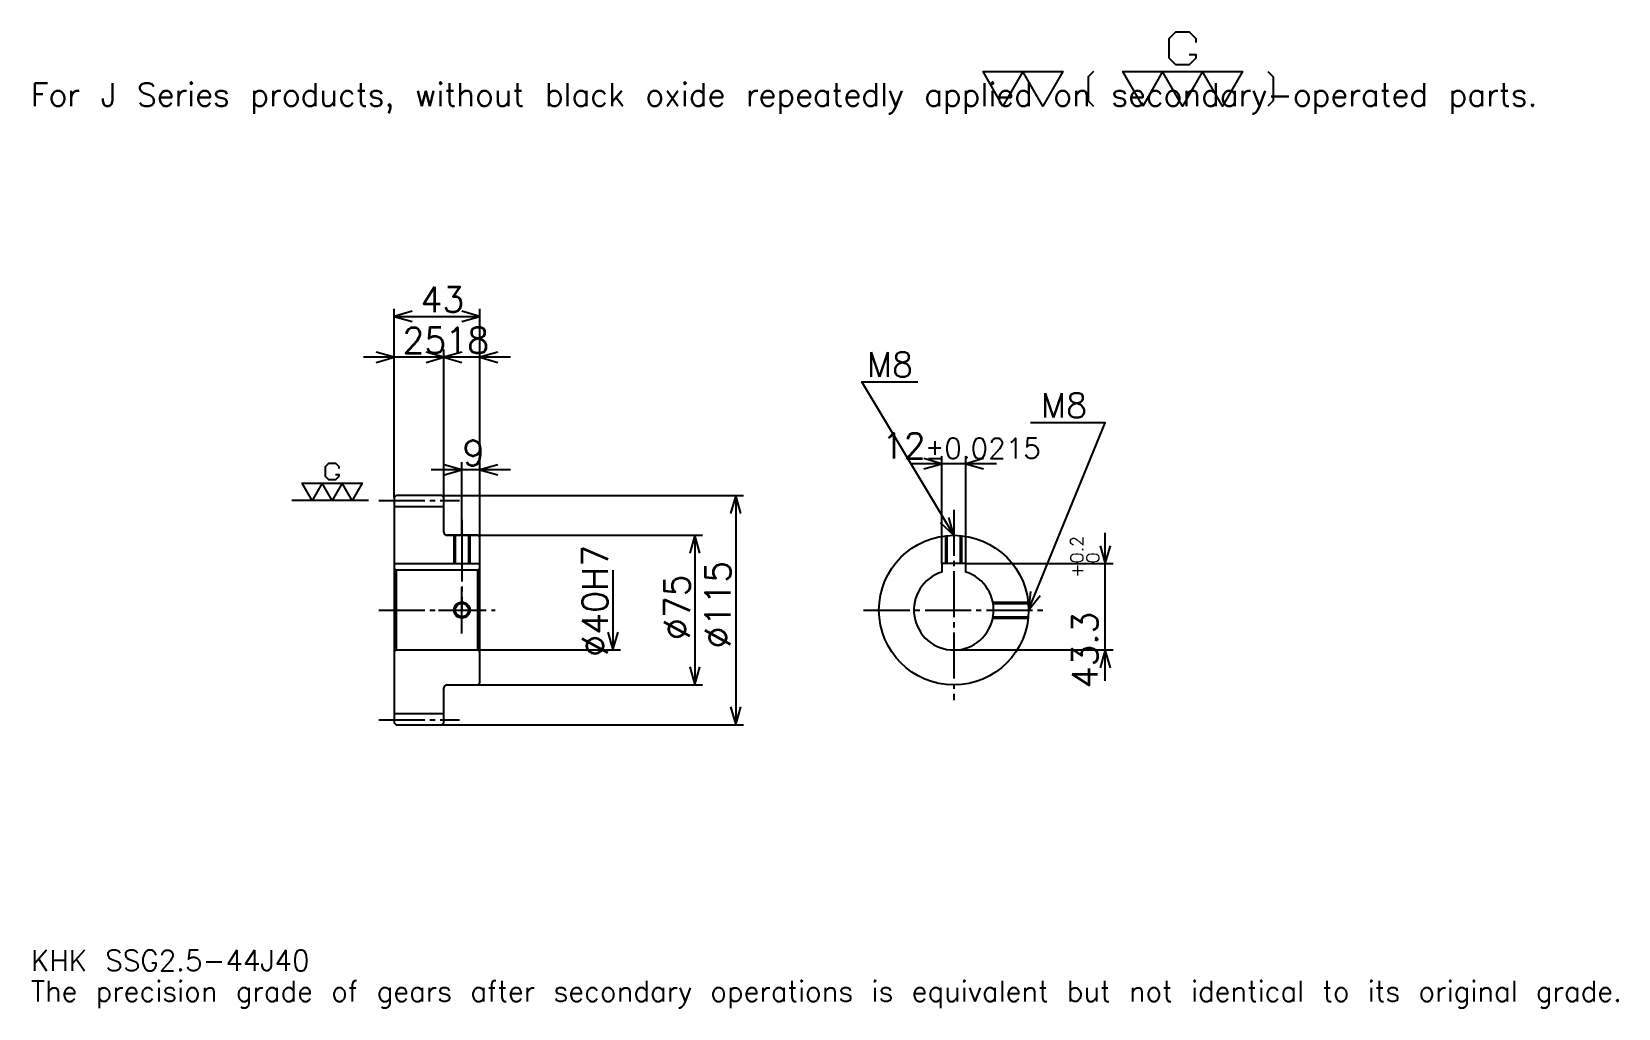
# Model space of a CAD drawing. Extents: x 26 to 822, y 9 to 499.
import ezdxf

# ---------------------------------------------------------------- set-up
doc = ezdxf.new("R2010")
doc.units = 0
doc.linetypes.add('DASHDOT', pattern=[30.782608, 23.086957, -2.565217, 2.565217, -2.565217])
doc.layers.get('0').update_dxf_attribs({"linetype": 'CONTINUOUS'})
doc.layers.add('DASHDOT', color=6, linetype='DASHDOT')
doc.styles.add('KANJI', font='TXT', dxfattribs={"bigfont": 'BIGFONT'})

msp = doc.modelspace()

# ---------------------------------------------------------------- linework, layer by layer
at = {"color": 5}
for p, q in [((207.782593, 266.565216), (207.782593, 360.195648)), ((250.782593, 266.565216), (250.782593, 360.195648)), ((207.782593, 356.347839), (250.782593, 356.347839)), ((248.173889, 335.82608), (192.391296, 335.82608)), ((266.173889, 335.82608), (217.391296, 335.82608)), ((232.782593, 266.565216), (232.782593, 339.67392)), ((266.173889, 279.391296), (226.391296, 279.391296)), ((241.782593, 266.565216), (241.782593, 283.239136)), ((509.760834, 282.478271), (466.978241, 282.478271)), ((482.369537, 232.365219), (482.369537, 286.32608)), ((494.369537, 232.365219), (494.369537, 286.32608)), ((207.782593, 265.565216), (207.782593, 266.565216)), ((231.782593, 266.565216), (250.782593, 266.565216)), ((232.782593, 265.565216), (232.782593, 266.565216)), ((241.782593, 246.565216), (241.782593, 266.565216)), ((241.782593, 246.565216), (241.782593, 266.565216)), ((250.782593, 266.565216), (382.891296, 266.565216)), ((250.782593, 245.565216), (250.782593, 266.565216)), ((379.043457, 266.565216), (379.043457, 151.565216)), ((564.347778, 173.67392), (564.347778, 247.756516)), ((234.282593, 246.565216), (250.782593, 246.565216)), ((250.782593, 246.565216), (362.369568, 246.565216)), ((358.521729, 246.565216), (358.521729, 171.565216)), ((494.369537, 232.365219), (568.195679, 232.365219)), ((317.478241, 229.065216), (317.478241, 189.065216)), ((250.782593, 189.065216), (321.32608, 189.065216)), ((488.369537, 189.065216), (568.195679, 189.065216)), ((234.282593, 171.565216), (250.782593, 171.565216)), ((250.782593, 171.565216), (362.369568, 171.565216)), ((231.782593, 151.565216), (250.782593, 151.565216)), ((250.782593, 151.565216), (382.891296, 151.565216))]:
    msp.add_line(p, q, dxfattribs=at)
at = {"color": 7}
msp.add_line((194.956512, 264.065216), (156.478241, 264.065216), dxfattribs=at)
at = {"color": 4}
for p, q in [((207.782593, 260.940216), (232.782593, 260.940216)), ((207.782593, 232.365219), (250.782593, 232.365219)), ((208.782593, 229.065216), (208.782593, 189.065216)), ((249.782593, 229.065216), (250.782593, 230.065216)), ((249.782593, 189.065216), (250.782593, 188.065216)), ((207.782593, 157.190216), (232.782593, 157.190216))]:
    msp.add_line(p, q, dxfattribs=at)
at = {"color": 7}
for points in [[(606.417358, 487.750427), (609.752136, 487.750427), (609.752136, 485.749573), (606.417358, 482.414795), (599.747803, 482.414795), (596.413025, 485.749573), (596.413025, 495.753906), (599.747803, 499.088715), (606.417358, 499.088715), (609.752136, 495.753906), (609.752136, 493.753052)], [(513.043457, 461.739136), (503.039124, 479.080017), (543.056519, 479.080017), (533.052124, 461.739136), (523.047791, 479.080017), (513.043457, 461.739136)], [(558.396484, 479.080017), (555.728699, 476.41217), (555.728699, 464.406952), (558.396484, 461.739136)], [(583.073914, 461.739136), (573.069519, 479.080017), (633.095642, 479.080017), (623.091309, 461.739136), (613.086914, 479.080017), (603.082581, 461.739136), (593.078247, 479.080017), (583.073914, 461.739136)], [(645.767822, 479.080017), (648.435669, 476.41217), (648.435669, 464.406952), (645.767822, 461.739136)], [(178.410858, 277.070862), (180.078247, 277.070862), (180.078247, 276.070435), (178.410858, 274.403046), (175.076065, 274.403046), (173.408676, 276.070435), (173.408676, 281.072601), (175.076065, 282.73999), (178.410858, 282.73999), (180.078247, 281.072601), (180.078247, 280.072174)], [(166.739105, 264.065216), (161.736938, 272.735657), (191.749985, 272.735657), (186.747803, 264.065216), (181.745636, 272.735657), (176.743469, 264.065216), (171.741287, 272.735657), (166.739105, 264.065216)]]:
    msp.add_lwpolyline(points, dxfattribs=at)
at = {"color": 5}
for points in [[(216.760849, 358.913025), (207.782593, 356.347839), (216.760849, 353.782593)], [(241.804337, 353.782593), (250.782593, 356.347839), (241.804337, 358.913025)], [(198.804337, 333.260864), (207.782593, 335.82608), (198.804337, 338.391296)], [(223.804337, 333.260864), (232.782593, 335.82608), (223.804337, 338.391296)], [(241.760849, 338.391296), (232.782593, 335.82608), (241.760849, 333.260864)], [(259.760864, 338.391296), (250.782593, 335.82608), (259.760864, 333.260864)], [(488.369537, 246.565216), (442.195618, 323.521729), (470.413025, 323.521729)], [(525.869507, 209.065216), (564.347778, 303), (526.89563, 303)], [(232.804337, 276.82608), (241.782593, 279.391296), (232.804337, 281.956512)], [(259.760864, 281.956512), (250.782593, 279.391296), (259.760864, 276.82608)], [(473.391266, 279.913025), (482.369537, 282.478271), (473.391266, 285.043457)], [(503.347809, 285.043457), (494.369537, 282.478271), (503.347809, 279.913025)], [(381.608673, 257.586945), (379.043457, 266.565216), (376.478241, 257.586945)], [(481.550598, 252.944214), (488.369537, 246.565216), (485.949921, 255.583801)], [(361.086945, 237.58696), (358.521729, 246.565216), (355.956512, 237.58696)], [(561.782593, 241.343475), (564.347778, 232.365219), (566.913025, 241.343475)], [(526.899048, 218.345825), (525.869507, 209.065216), (531.646606, 216.401093)], [(314.913025, 198.043472), (317.478241, 189.065216), (320.043457, 198.043472)], [(566.913025, 180.08696), (564.347778, 189.065216), (561.782593, 180.08696)], [(355.956512, 180.543472), (358.521729, 171.565216), (361.086945, 180.543472)], [(376.478241, 160.543472), (379.043457, 151.565216), (381.608673, 160.543472)]]:
    msp.add_lwpolyline(points, dxfattribs=at)
at = {"color": 4}
for points in [[(232.782593, 248.065216), (232.782593, 265.565216), (231.782593, 266.565216), (208.782593, 266.565216), (207.782593, 265.565216), (207.782593, 188.065216)], [(234.282593, 171.565216), (249.782593, 171.565216), (250.782593, 172.565216), (250.782593, 245.565216), (249.782593, 246.565216), (234.282593, 246.565216)], [(237.782593, 246.565216), (237.782593, 232.365219)], [(238.457596, 246.565216), (238.457596, 232.365219)], [(245.10759, 246.565216), (245.10759, 232.365219)], [(245.782593, 246.565216), (245.782593, 232.365219)], [(484.369537, 232.365219), (484.369537, 246.351273)], [(485.044525, 232.365219), (485.044525, 246.417511)], [(491.69455, 232.365219), (491.69455, 246.417511)], [(492.369537, 232.365219), (492.369537, 246.351273)], [(494.369537, 228.143997), (494.369537, 232.365219), (482.369537, 232.365219), (482.369537, 228.143997)], [(207.782593, 188.065216), (208.782593, 189.065216), (249.782593, 189.065216), (249.782593, 229.065216), (208.782593, 229.065216), (207.782593, 230.065216)], [(507.965454, 213.065216), (525.655579, 213.065216)], [(508.091217, 212.390213), (525.721802, 212.390213)], [(507.965454, 205.065216), (525.655579, 205.065216)], [(508.091217, 205.740219), (525.721802, 205.740219)], [(207.782593, 188.065216), (207.782593, 152.565216), (208.782593, 151.565216), (231.782593, 151.565216), (232.782593, 152.565216), (232.782593, 170.065216)]]:
    msp.add_lwpolyline(points, dxfattribs=at)
for centre, radius in [((488.369537, 209.065216), 37.5), ((241.782593, 209.065216), 3.325)]:
    msp.add_circle(centre, radius, dxfattribs=at)
at = {"color": 7}
msp.add_circle((241.782593, 209.065216), 4, dxfattribs=at)
at = {"color": 4}
for centre, radius, start, end in [((234.282593, 248.065216), 1.5, 180, 270), ((488.369537, 209.065216), 20, 107.457602748, 72.542397252), ((234.282593, 170.065216), 1.5, 90, 180)]:
    msp.add_arc(centre, radius, start, end, dxfattribs=at)
at = {"layer": 'DASHDOT', "color": 7}
for p, q in [((200.086945, 264.065216), (240.478241, 264.065216)), ((488.369537, 259.391296), (488.369537, 163.869568)), ((241.782593, 246.565216), (241.782593, 209.065216)), ((200.086945, 209.065216), (258.478241, 209.065216)), ((443.173889, 209.065216), (533.565186, 209.065216)), ((200.086945, 154.065216), (240.478241, 154.065216))]:
    msp.add_line(p, q, dxfattribs=at)
for points in [[(241.782593, 254.260864), (241.782593, 224.669556)], [(241.782593, 197.369568), (241.782593, 220.760864)], [(230.086945, 209.065216), (253.478241, 209.065216)]]:
    msp.add_lwpolyline(points, dxfattribs=at)

# ---------------------------------------------------------------- texts
at = {"color": 7, "style": 'KANJI'}
for s, height, p in [('For J Series products, without black oxide repeatedly applied on secondary-operated parts.', 11.543478, (25.652174, 461.739136)), ('43', 12.826087, (220.945633, 358.399994)), ('25', 12.826087, (211.945633, 337.878265)), ('18', 12.826087, (233.445633, 337.878265)), ('M8', 12.313044, (444.760864, 326.086945)), ('M8', 12.313044, (532.026062, 305.565216)), ('12', 12.826087, (452.274384, 285.043457)), ('%%p0.0215', 10.26087, (473.948914, 285.043457)), ('9', 12.826087, (242.114105, 281.443481)), ('KHK SSG2.5-44J40', 10.26087, (25.652174, 28.217392)), ('The precision grade of gears after secondary operations is equivalent but not identical to its original grade.', 10.26087, (25.652174, 12.826087))]:
    msp.add_text(s, height=height, dxfattribs=at).set_placement(p)
for s, height, p in [('%%c40H7', 12.826087, (314.913025, 185.657608)), ('0.2', 6.413043, (553.317383, 232.512436)), ('%%c115', 12.826087, (376.478241, 189.82608)), ('+', 6.413043, (553.317383, 225.329834)), ('0', 6.413043, (561.269531, 232.512436)), ('%%c75', 12.826087, (355.956512, 193.994568)), ('43.3', 12.826087, (560.5, 169.813446))]:
    msp.add_text(s, height=height, rotation=90, dxfattribs=at).set_placement(p)

doc.saveas('drawing.dxf')
